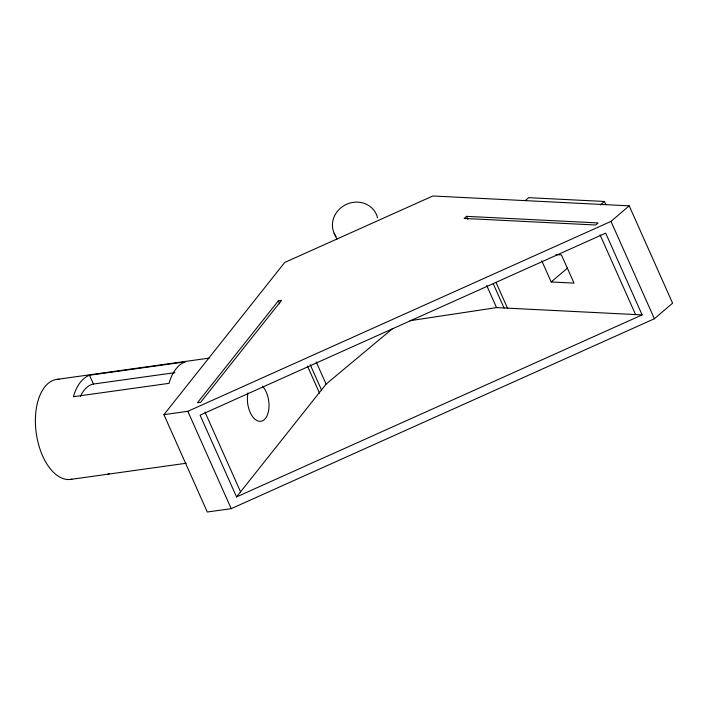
<?xml version="1.0" encoding="UTF-8"?>
<svg xmlns="http://www.w3.org/2000/svg" width="708" height="708" viewBox="0 0 708 708"><rect width="100%" height="100%" fill="white"/><g stroke="black" fill="none" stroke-linecap="round" stroke-linejoin="round"><path stroke-width="1.06" d="M163.92 414.658L284.731 262.456L432.827 195.992L629.208 205.833L672.6 303.183L654.387 318.742L231.215 508.663L207.302 512.008L163.92 414.658L187.824 411.313L610.995 221.4L629.208 205.833M278.368 300.811L197.452 402.737L200.638 402.294L281.554 300.36L278.368 300.811L279.713 303.821M236.534 496.936L642.129 314.901L605.676 233.127L200.081 415.162L236.534 496.936L326.096 384.108L392.692 328.503M466.572 216.347L464.138 218.418L595.658 225.011L598.092 222.94L466.572 216.347L467.908 219.356M525.478 200.444L528.717 197.674L604.428 201.47L605.783 204.497M600.384 204.931L604.428 201.47M541.77 260.801L551.205 281.979L567.71 267.872M89.527 375.24L88.35 375.709A50.498 28.355 82.5 0 0 74.013 394.692L73.402 396.71L169.035 383.347L169.637 381.32A50.498 28.355 82.5 0 1 183.983 362.346L185.16 361.876L89.527 375.24L93.447 384.037L174.956 372.647M107.899 474.112L109.244 473.732M93.447 384.037L93.27 384.072A40.86 22.939 82.5 0 0 80.411 396.445M410.012 320.697L496.547 307.608L642.129 314.901M57.33 379.338L209.373 358.08M70.198 479.466L186.142 463.262M555.984 254.614L561.417 254.889L574.002 283.12L551.205 281.979M334.132 233.224L336.937 239.242M610.995 221.4L654.387 318.742M600.03 234.817L635.58 314.573M496.096 282.581L507.725 308.679M493.264 283.749L504.061 307.98M486.653 285.395L496.547 307.608M316.193 361.894L326.096 384.108M310.228 364.682L321.476 389.922M307.449 366.045L319.52 393.144M205.01 412.1L240.561 491.856M187.824 411.313L231.215 508.663M262.411 386.125A19.266 10.593 82 0 1 268.261 412.242A19.266 10.593 82 0 1 254.411 418.738A19.266 10.593 82 0 1 247.977 392.896M71.915 479.192A50.48 27.762 82 0 1 36.135 432.234A50.48 27.762 82 0 1 59.083 379.258M335.964 236.472A23.125 21.32 -25 0 1 346.557 204.293A23.125 21.32 -25 0 1 377.514 217.825"/></g></svg>
